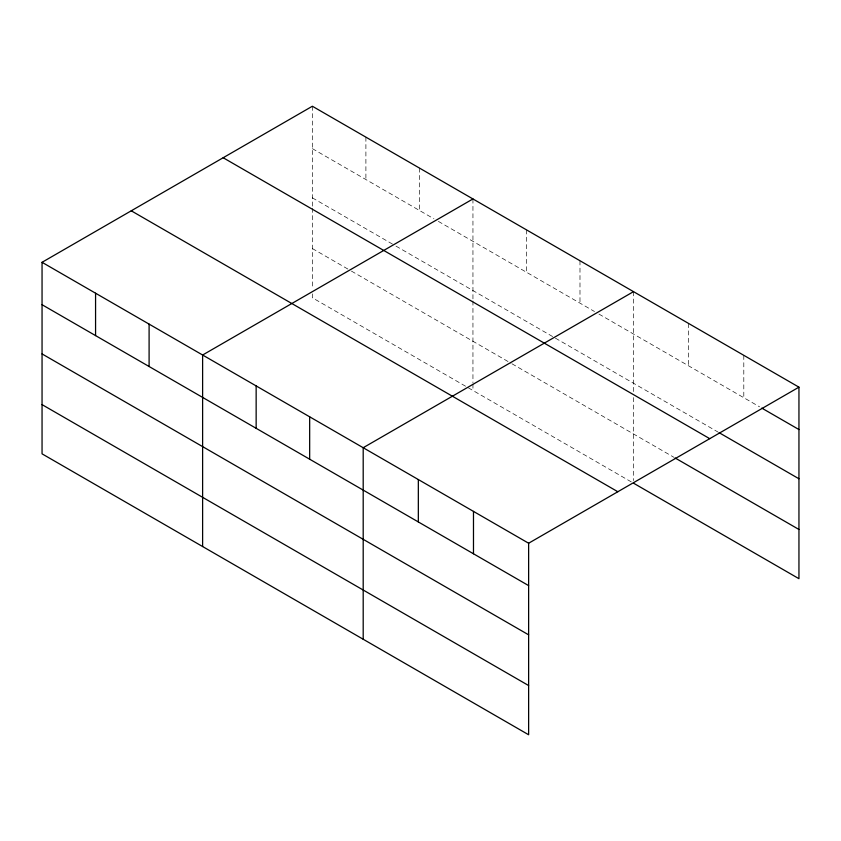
<?xml version="1.0" encoding="UTF-8"?>
<svg xmlns="http://www.w3.org/2000/svg" width="841" height="841" viewBox="0 0 841 841"><rect width="100%" height="100%" fill="white"/><g stroke="black" fill="none" stroke-linecap="round" stroke-linejoin="round"><path stroke-width="0.63" stroke-dasharray="4.21 3.15" d="M312.368 148.636L433.914 218.807M438.371 221.383L594.482 311.506M598.95 314.082L759.56 406.813M312.368 197.845L394.892 245.488M396.006 246.129L554.345 337.546M555.459 338.187L717.92 431.99M312.368 248.547L350.287 270.445M351.401 271.086L510.855 363.144M511.969 363.785L674.03 457.357M631.286 481.893L312.368 297.767L312.368 293.877M743.801 355.322L743.801 397.719M688.663 323.491L688.663 365.877M633.515 291.648L633.515 392.358M633.515 397.562L633.515 480.589M579.985 260.752L579.985 303.138M526.466 229.845L526.466 272.242M472.947 198.949L472.947 299.648M472.947 300.952L472.947 382.697M472.947 383.99L472.947 390.466M419.417 168.042L419.417 210.439M365.898 137.146L365.898 179.532M312.368 106.239L312.368 206.949M312.368 208.242L312.368 288.705"/><path stroke-width="1.26" d="M42.05 262.308L528.632 543.233L528.632 734.761L42.05 453.835L42.05 262.308L312.368 106.239L798.95 387.165L798.95 578.692L633.515 483.176M472.947 198.949L202.618 355.018L202.618 546.534M633.515 291.648L363.196 447.717L363.196 639.244M528.632 543.233L798.95 387.165M761.809 408.116L798.95 429.551M719.044 432.642L798.95 478.771M223.17 157.74L709.741 438.666M675.155 457.998L798.95 529.473M131.259 210.807L617.83 491.733M42.05 304.705L528.632 585.62M42.05 353.914L528.632 634.839M42.05 404.616L528.632 685.541M473.483 511.391L473.483 553.788M418.334 479.559L418.334 521.946M309.667 416.821L309.667 459.207M256.148 385.914L256.148 428.311M149.099 324.111L149.099 366.508M95.569 293.215L95.569 335.601"/></g></svg>
